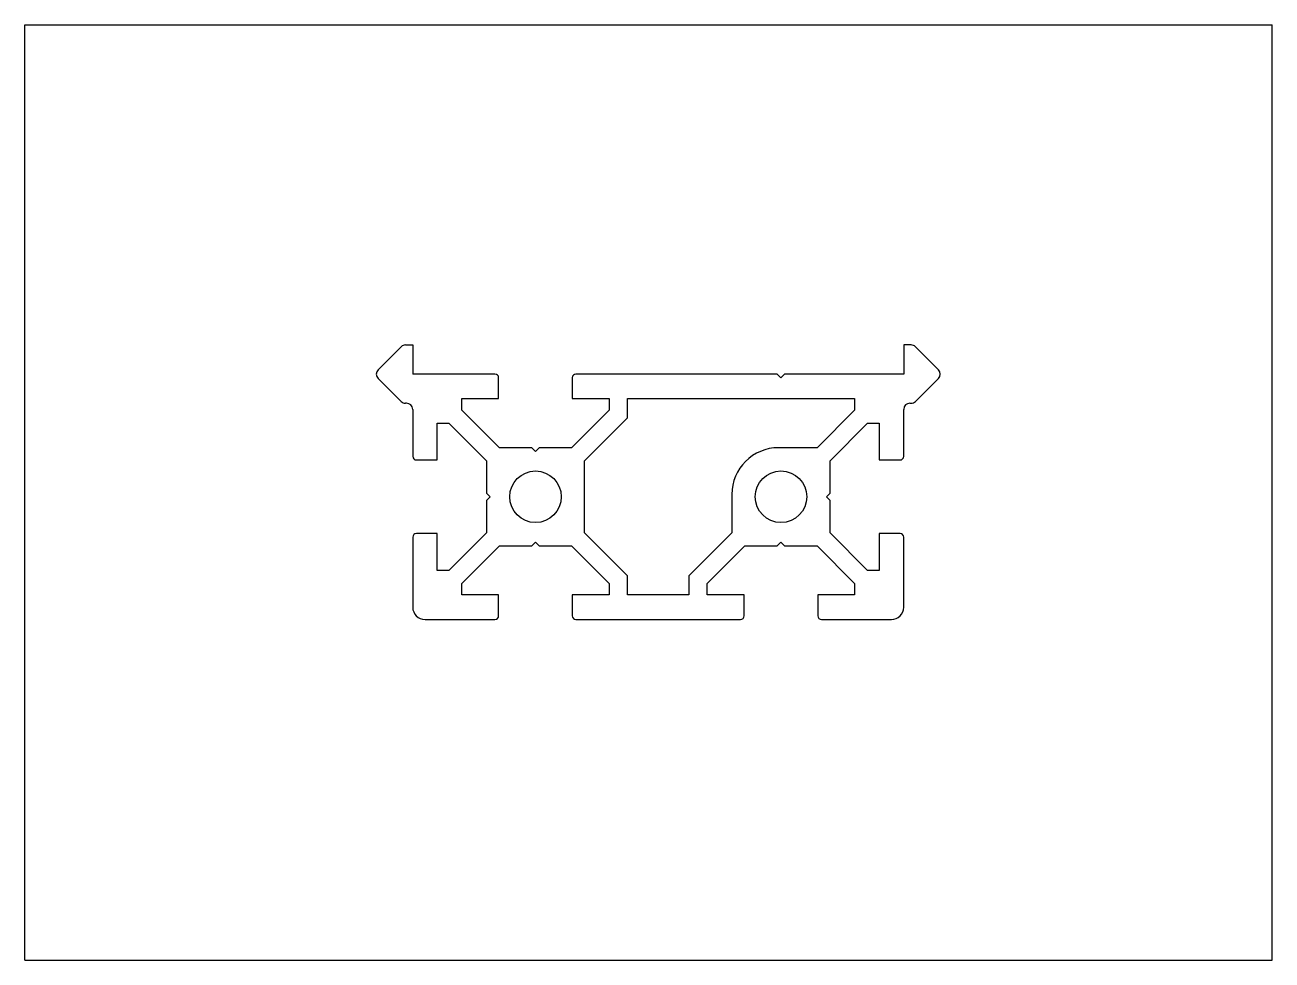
# Model space of a CAD drawing. Header units: inches. Extents: x 0 to 4, y 0 to 3.
import ezdxf

# ---------------------------------------------------------------- set-up
doc = ezdxf.new("R2010")
doc.units = ezdxf.units.IN
doc.header["$LTSCALE"] = 0.22
doc.header["$MEASUREMENT"] = 0
doc.layers.get('0').update_dxf_attribs({"linetype": 'CONTINUOUS'})

msp = doc.modelspace()

# ---------------------------------------------------------------- linework, layer by layer
at = {"color": 7, "linetype": 'CONTINUOUS'}
for p, q in [((0, 0), (0, 3)), ((0, 3), (4, 3)), ((4, 0), (4, 3)), ((1.1327, 1.8939), (1.2066, 1.9677)), ((1.2205, 1.9735), (1.2438, 1.9735)), ((1.2438, 1.9735), (1.2438, 1.88)), ((2.842, 1.9735), (2.8186, 1.9735)), ((2.8186, 1.9735), (2.8186, 1.88)), ((2.9297, 1.8939), (2.8559, 1.9677)), ((1.5076, 1.88), (1.2438, 1.88)), ((2.4131, 1.88), (1.7674, 1.88)), ((2.4131, 1.88), (2.4249, 1.8682)), ((2.4249, 1.8682), (2.4367, 1.88)), ((2.8186, 1.88), (2.4367, 1.88)), ((1.2066, 1.7923), (1.1327, 1.8661)), ((1.5194, 1.8013), (1.5194, 1.8682)), ((1.7556, 1.8682), (1.7556, 1.8013)), ((2.8559, 1.7923), (2.9297, 1.8661)), ((1.4013, 1.7643), (1.4013, 1.8013)), ((1.4013, 1.8013), (1.5194, 1.8013)), ((1.7556, 1.8013), (1.8737, 1.8013)), ((1.8737, 1.8013), (1.8737, 1.7643)), ((1.9328, 1.7398), (1.9328, 1.8013)), ((1.9328, 1.8013), (2.6611, 1.8013)), ((2.6611, 1.8013), (2.6611, 1.7643)), ((1.2241, 1.7865), (1.2205, 1.7865)), ((1.2438, 1.7668), (1.2438, 1.6162)), ((1.5218, 1.6438), (1.4013, 1.7643)), ((1.8737, 1.7643), (1.7532, 1.6438)), ((2.6611, 1.7643), (2.5406, 1.6438)), ((2.8186, 1.6162), (2.8186, 1.7668)), ((2.8383, 1.7865), (2.842, 1.7865)), ((1.3226, 1.6044), (1.3226, 1.7225)), ((1.3226, 1.7225), (1.3595, 1.7225)), ((1.3595, 1.7225), (1.48, 1.602)), ((1.795, 1.602), (1.9328, 1.7398)), ((2.5824, 1.602), (2.7029, 1.7225)), ((2.7029, 1.7225), (2.7399, 1.7225)), ((2.7399, 1.7225), (2.7399, 1.6044)), ((1.6257, 1.6438), (1.5218, 1.6438)), ((1.6375, 1.632), (1.6257, 1.6438)), ((1.6493, 1.6438), (1.6375, 1.632)), ((1.7532, 1.6438), (1.6493, 1.6438)), ((2.5406, 1.6438), (2.4174, 1.6438)), ((1.2556, 1.6044), (1.3226, 1.6044)), ((1.48, 1.602), (1.48, 1.4981)), ((1.795, 1.3706), (1.795, 1.602)), ((2.5824, 1.4981), (2.5824, 1.602)), ((2.7399, 1.6044), (2.8068, 1.6044)), ((1.48, 1.4981), (1.4918, 1.4863)), ((1.4918, 1.4863), (1.48, 1.4745)), ((2.2674, 1.4938), (2.2674, 1.3706)), ((2.5706, 1.4863), (2.5824, 1.4981)), ((2.5824, 1.4745), (2.5706, 1.4863)), ((1.48, 1.4745), (1.48, 1.3706)), ((2.5824, 1.3706), (2.5824, 1.4745)), ((1.3226, 1.3682), (1.2556, 1.3682)), ((1.3226, 1.2501), (1.3226, 1.3682)), ((1.48, 1.3706), (1.3595, 1.2501)), ((1.9328, 1.2328), (1.795, 1.3706)), ((2.2674, 1.3706), (2.1296, 1.2328)), ((2.7029, 1.2501), (2.5824, 1.3706)), ((2.8068, 1.3682), (2.7399, 1.3682)), ((2.7399, 1.3682), (2.7399, 1.2501)), ((1.2438, 1.3564), (1.2438, 1.132)), ((1.4013, 1.2083), (1.5218, 1.3288)), ((1.5218, 1.3288), (1.6257, 1.3288)), ((1.6257, 1.3288), (1.6375, 1.3406)), ((1.6375, 1.3406), (1.6493, 1.3288)), ((1.6493, 1.3288), (1.7532, 1.3288)), ((1.7532, 1.3288), (1.8737, 1.2083)), ((2.1887, 1.2083), (2.3092, 1.3288)), ((2.3092, 1.3288), (2.4131, 1.3288)), ((2.4131, 1.3288), (2.4249, 1.3406)), ((2.4249, 1.3406), (2.4367, 1.3288)), ((2.4367, 1.3288), (2.5406, 1.3288)), ((2.5406, 1.3288), (2.6611, 1.2083)), ((2.8186, 1.132), (2.8186, 1.3564)), ((1.3595, 1.2501), (1.3226, 1.2501)), ((2.7399, 1.2501), (2.7029, 1.2501)), ((1.4013, 1.1713), (1.4013, 1.2083)), ((1.8737, 1.2083), (1.8737, 1.1713)), ((1.9328, 1.1713), (1.9328, 1.2328)), ((2.1296, 1.2328), (2.1296, 1.1713)), ((2.1887, 1.1713), (2.1887, 1.2083)), ((2.6611, 1.2083), (2.6611, 1.1713)), ((1.5194, 1.1713), (1.4013, 1.1713)), ((1.5194, 1.1044), (1.5194, 1.1713)), ((1.8737, 1.1713), (1.7556, 1.1713)), ((1.7556, 1.1713), (1.7556, 1.1044)), ((2.1296, 1.1713), (1.9328, 1.1713)), ((2.3068, 1.1713), (2.1887, 1.1713)), ((2.3068, 1.1044), (2.3068, 1.1713)), ((2.6611, 1.1713), (2.543, 1.1713)), ((2.543, 1.1713), (2.543, 1.1044)), ((1.2832, 1.0926), (1.5076, 1.0926)), ((1.7674, 1.0926), (2.295, 1.0926)), ((2.5548, 1.0926), (2.7792, 1.0926)), ((0, 0), (4, 0))]:
    msp.add_line(p, q, dxfattribs=at)
for centre in [(1.6375, 1.4863), (2.4249, 1.4863)]:
    msp.add_circle(centre, 0.0827, dxfattribs=at)
for centre, radius, start, end in [((1.2205, 1.9538), 0.0197, 90, 135), ((2.842, 1.9538), 0.0197, 45, 90), ((1.1467, 1.88), 0.0197, 135, 225), ((1.5076, 1.8682), 0.0118, 0, 90), ((1.7674, 1.8682), 0.0118, 90, 180), ((2.9158, 1.88), 0.0197, 315, 45), ((1.2205, 1.8062), 0.0197, 225, 270), ((1.2241, 1.7668), 0.0197, 0, 90), ((2.8383, 1.7668), 0.0197, 90, 180), ((2.842, 1.8062), 0.0197, 270, 315), ((2.4174, 1.4938), 0.15, 90, 180), ((1.2556, 1.6162), 0.0118, 180, 270), ((2.8068, 1.6162), 0.0118, 270, 360), ((1.2556, 1.3564), 0.0118, 90, 180), ((2.8068, 1.3564), 0.0118, 0, 90), ((1.2832, 1.132), 0.0394, 180, 270), ((2.7792, 1.132), 0.0394, 270, 360), ((1.5076, 1.1044), 0.0118, 270, 360), ((1.7674, 1.1044), 0.0118, 180, 270), ((2.295, 1.1044), 0.0118, 270, 360), ((2.5548, 1.1044), 0.0118, 180, 270)]:
    msp.add_arc(centre, radius, start, end, dxfattribs=at)

doc.saveas('drawing.dxf')
